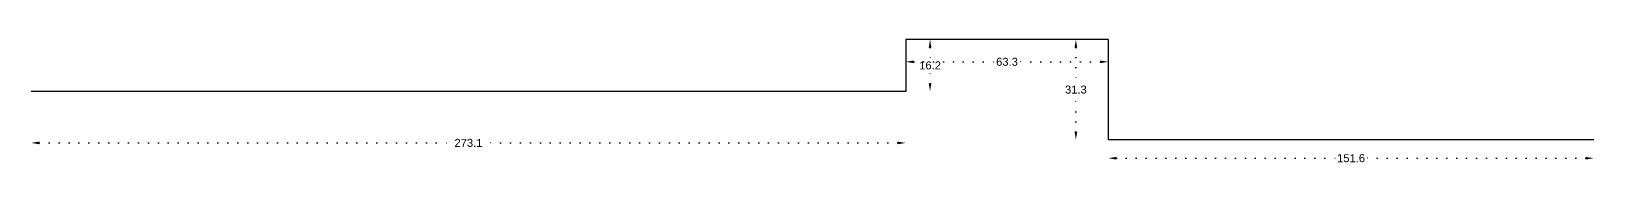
# Model space of a CAD drawing. Header units: inches. Extents: x 104 to 9740, y 936 to 6735.
# Drawn here: x 2128.6 to 2616.6, y 1874.2 to 1912.9 of the extents above; entities that cross this region are included whole.
import ezdxf

# ---------------------------------------------------------------- set-up
doc = ezdxf.new("R2010")
doc.units = ezdxf.units.IN
doc.header["$MEASUREMENT"] = 0
doc.linetypes.add('ACAD_ISO07W100', pattern=[3, 0, -3])
doc.styles.get("Standard").update_dxf_attribs({"font": 'arial.ttf'})
doc.dimstyles.new('Copy of Standard', dxfattribs={"dimtxt": 2.5, "dimasz": 2.5, "dimexe": 0.18, "dimexo": 0.0625, "dimgap": 0.09, "dimtad": 0, "dimtih": 1, "dimtoh": 1, "dimdec": 1, "dimzin": 0, "dimdsep": 46, "dimtxsty": 'Standard', "dimcen": 0.09, "dimse1": 1, "dimse2": 1, "dimadec": 0, "dimazin": 0, "dimtfac": 1, "dimtdec": 1, "dimtix": 1, "dimtofl": 0, "dimtmove": 0, "dimatfit": 3, "dimfxl": 1, "dimtolj": 1, "dimtzin": 0, "dimarcsym": 0})

# ---------------------------------------------------------------- blocks, each defined once
blk = doc.blocks.new('*D5')
at = {"color": 0, "linetype": 'ACAD_ISO07W100', "lineweight": -2, "transparency": 16777216}
for p, q in [((2131.07, 1880.61), (2261.03, 1880.61)), ((2399.17, 1880.61), (2269.21, 1880.61))]:
    blk.add_line(p, q, dxfattribs=at)
at = {"color": 0, "transparency": 16777216}
for points in [[(2131.07, 1881.03), (2131.07, 1880.2), (2128.57, 1880.61)], [(2399.17, 1881.03), (2399.17, 1880.2), (2401.67, 1880.61)]]:
    blk.add_solid(points, dxfattribs=at)
at = {"layer": 'Defpoints', "color": 0, "transparency": 16777216}
for p in [(2128.57, 1896.72), (2401.67, 1896.72), (2401.67, 1880.61)]:
    blk.add_point(p, dxfattribs=at)
at = {"color": 0, "transparency": 16777216, "insert": (2265.12, 1880.61), "char_height": 2.5, "attachment_point": 5}
blk.add_mtext('\\A1;273.1', dxfattribs=at)
blk = doc.blocks.new('*D1')
at = {"color": 0, "linetype": 'ACAD_ISO07W100', "lineweight": -2, "transparency": 16777216}
for p, q in [((2409.29, 1910.42), (2409.29, 1906.19)), ((2409.29, 1899.22), (2409.29, 1903.46))]:
    blk.add_line(p, q, dxfattribs=at)
at = {"color": 0, "transparency": 16777216}
for points in [[(2408.87, 1910.42), (2409.7, 1910.42), (2409.29, 1912.92)], [(2408.87, 1899.22), (2409.7, 1899.22), (2409.29, 1896.72)]]:
    blk.add_solid(points, dxfattribs=at)
at = {"layer": 'Defpoints', "color": 0, "transparency": 16777216}
for p in [(2401.67, 1912.92), (2409.29, 1912.92), (2401.67, 1896.72)]:
    blk.add_point(p, dxfattribs=at)
at = {"color": 0, "transparency": 16777216, "insert": (2409.29, 1904.82), "char_height": 2.5, "attachment_point": 5}
blk.add_mtext('\\A1;16.2', dxfattribs=at)
blk = doc.blocks.new('*D7')
at = {"color": 0, "linetype": 'ACAD_ISO07W100', "lineweight": -2, "transparency": 16777216}
for p, q in [((2404.17, 1905.95), (2429.97, 1905.95)), ((2462.47, 1905.95), (2436.66, 1905.95))]:
    blk.add_line(p, q, dxfattribs=at)
at = {"color": 0, "transparency": 16777216}
for points in [[(2404.17, 1906.37), (2404.17, 1905.53), (2401.67, 1905.95)], [(2462.47, 1906.37), (2462.47, 1905.53), (2464.97, 1905.95)]]:
    blk.add_solid(points, dxfattribs=at)
at = {"layer": 'Defpoints', "color": 0, "transparency": 16777216}
for p in [(2401.67, 1912.92), (2464.97, 1912.92), (2464.97, 1905.95)]:
    blk.add_point(p, dxfattribs=at)
at = {"color": 0, "transparency": 16777216, "insert": (2433.32, 1905.95), "char_height": 2.5, "attachment_point": 5}
blk.add_mtext('\\A1;63.3', dxfattribs=at)
blk = doc.blocks.new('*D8')
at = {"color": 0, "linetype": 'ACAD_ISO07W100', "lineweight": -2, "transparency": 16777216}
for p, q in [((2454.83, 1910.42), (2454.83, 1898.64)), ((2454.83, 1884.12), (2454.83, 1895.91))]:
    blk.add_line(p, q, dxfattribs=at)
at = {"color": 0, "transparency": 16777216}
for points in [[(2454.41, 1910.42), (2455.24, 1910.42), (2454.83, 1912.92)], [(2454.41, 1884.12), (2455.24, 1884.12), (2454.83, 1881.62)]]:
    blk.add_solid(points, dxfattribs=at)
at = {"layer": 'Defpoints', "color": 0, "transparency": 16777216}
for p in [(2464.97, 1912.92), (2454.83, 1881.62), (2464.97, 1881.62)]:
    blk.add_point(p, dxfattribs=at)
at = {"color": 0, "transparency": 16777216, "insert": (2454.83, 1897.27), "char_height": 2.5, "attachment_point": 5}
blk.add_mtext('\\A1;31.3', dxfattribs=at)
blk = doc.blocks.new('*D9')
at = {"color": 0, "linetype": 'ACAD_ISO07W100', "lineweight": -2, "transparency": 16777216}
for p, q in [((2467.47, 1875.83), (2536.58, 1875.83)), ((2614.07, 1875.83), (2544.96, 1875.83))]:
    blk.add_line(p, q, dxfattribs=at)
at = {"color": 0, "transparency": 16777216}
for points in [[(2467.47, 1876.25), (2467.47, 1875.42), (2464.97, 1875.83)], [(2614.07, 1876.25), (2614.07, 1875.42), (2616.57, 1875.83)]]:
    blk.add_solid(points, dxfattribs=at)
at = {"layer": 'Defpoints', "color": 0, "transparency": 16777216}
for p in [(2464.97, 1881.62), (2616.57, 1881.62), (2616.57, 1875.83)]:
    blk.add_point(p, dxfattribs=at)
at = {"color": 0, "transparency": 16777216, "insert": (2540.77, 1875.83), "char_height": 2.5, "attachment_point": 5}
blk.add_mtext('\\A1;151.6', dxfattribs=at)

msp = doc.modelspace()

# ---------------------------------------------------------------- linework, layer by layer
for p, q in [((2464.97, 1912.92), (2401.67, 1912.92)), ((2401.67, 1912.92), (2401.67, 1896.72)), ((2464.97, 1881.62), (2464.97, 1912.92)), ((2401.67, 1896.72), (2128.57, 1896.72)), ((2616.57, 1881.62), (2464.97, 1881.62))]:
    msp.add_line(p, q)

# ---------------------------------------------------------------- dimensions: what is measured, and where the dimension line sits
for base, p1, p2, picture, middle in [((2409.29, 1912.92), (2401.67, 1896.72), (2401.67, 1912.92), '*D1', (2409.29, 1904.82)), ((2454.83, 1881.62), (2464.97, 1912.92), (2464.97, 1881.62), '*D8', (2454.83, 1897.27))]:
    dim = msp.add_linear_dim(base=base, p1=p1, p2=p2, angle=90, dimstyle='Copy of Standard')
    dim.commit()
    dim.dimension.update_dxf_attribs({"geometry": picture, "text_midpoint": middle, "dimtype": 160})
for base, p1, p2, picture, middle in [((2464.97, 1905.95), (2401.67, 1912.92), (2464.97, 1912.92), '*D7', (2433.32, 1905.95)), ((2401.67, 1880.61), (2128.57, 1896.72), (2401.67, 1896.72), '*D5', (2265.12, 1880.61)), ((2616.57, 1875.83), (2464.97, 1881.62), (2616.57, 1881.62), '*D9', (2540.77, 1875.83))]:
    dim = msp.add_linear_dim(base=base, p1=p1, p2=p2, dimstyle='Copy of Standard')
    dim.commit()
    dim.dimension.update_dxf_attribs({"geometry": picture, "text_midpoint": middle, "dimtype": 160})

doc.saveas('drawing.dxf')
